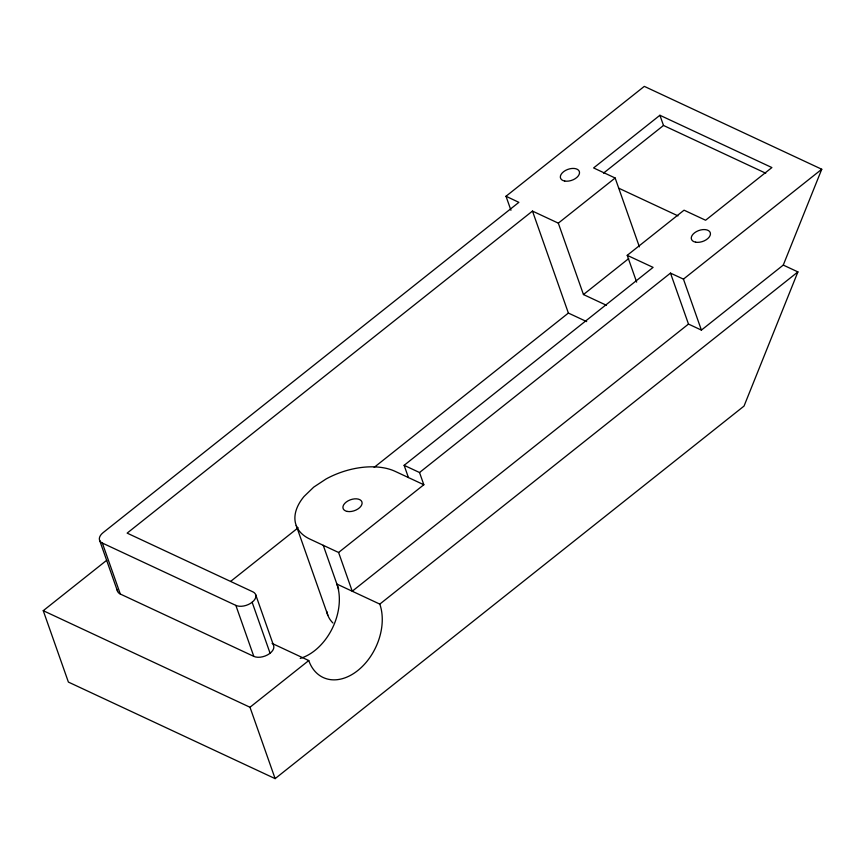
<?xml version="1.0" encoding="UTF-8"?>
<svg xmlns="http://www.w3.org/2000/svg" width="865" height="865" viewBox="0 0 865 865"><rect width="100%" height="100%" fill="white"/><g stroke="black" fill="none" stroke-linecap="round" stroke-linejoin="round"><path stroke-width="1.3" d="M639.386 246.839L615.145 178.006L593.606 167.94L659.909 115.272L771.894 167.561L705.591 220.24L684.053 210.184L627.222 255.337L653.086 267.382L404.128 465.327L419.525 472.517L670.483 273.113L688.486 324.072L701.407 330.106L783.268 265.079L821.75 169.248L644.306 86.37L506.003 196.258L510.945 210.281M783.268 265.079L797.908 271.913L744.03 406.074L275.124 778.63L68.389 682.074L43.25 610.69L106.719 560.271M606.419 305.269L583.453 294.543L558.314 223.148L532.472 211.082L127.144 533.121L252.904 591.855A11.969 6.963 -19.4 0 1 252.137 602.245L270.085 653.237M603.51 173.13L663.498 125.468L765.741 173.216M558.314 223.148L615.145 178.006M583.453 294.543L628.704 258.581M230.609 581.421L298.166 527.747M374.167 467.37L568.381 313.065L586.665 321.596M423.828 484.746L395.132 471.349A59.836 34.827 -19.4 0 0 326.105 478.961L313.746 487.114L304.037 496.488A59.836 34.827 -19.4 0 0 309.886 539.079L338.593 552.476L423.828 484.746L419.525 472.517M670.483 273.113L683.447 279.125L821.75 169.248M688.486 324.072L352.239 591.227L338.593 552.476M43.25 610.69L249.985 707.246L308.762 660.546A49.867 34.86 -65 0 0 357.753 670.559A49.867 34.86 -65 0 0 379.8 604.105L797.908 271.913M618.735 188.202L677.976 215.861M379.8 604.105L336.885 584.059L323.24 545.307M506.003 196.258L518.87 202.345L103.108 532.645A11.969 6.963 -19.4 0 0 102.34 543.047L235.853 605.392A11.969 6.963 -19.4 0 0 252.137 602.245M272.086 643.409L308.762 660.546M117.316 589.487A11.969 6.963 -19.4 0 0 120.3 594.028L253.813 656.384A11.969 6.963 -19.4 0 0 267.62 654.859A11.969 6.963 -19.4 0 0 273.599 645.56L255.64 594.569M659.909 115.272L663.498 125.468M683.447 279.125L701.407 330.106M627.222 255.337L636.651 282.109M532.472 211.082L568.381 313.065M404.128 465.327L408.431 477.556M296.219 525.488L327.824 615.231M235.853 605.392L253.813 656.384M249.985 707.246L275.124 778.63M102.34 543.047L120.3 594.028M99.605 540.322L117.564 591.314M338.68 589.162L336.885 584.059A49.867 34.86 -65 0 1 300.22 658.416M332.917 622.973A59.836 34.827 -19.4 0 1 326.808 611.458M695.665 242.189A9.969 5.806 -19.4 0 0 710.446 234.101A9.969 5.806 -19.4 0 0 696.455 231.582A9.969 5.806 -19.4 0 0 695.665 242.189M564.737 181.044A9.969 5.806 -19.4 0 0 579.518 172.946A9.969 5.806 -19.4 0 0 565.526 170.437A9.969 5.806 -19.4 0 0 564.737 181.044M347.319 511.442A9.969 5.806 -19.4 0 0 362.1 503.354A9.969 5.806 -19.4 0 0 348.108 500.835A9.969 5.806 -19.4 0 0 347.319 511.442"/></g></svg>
